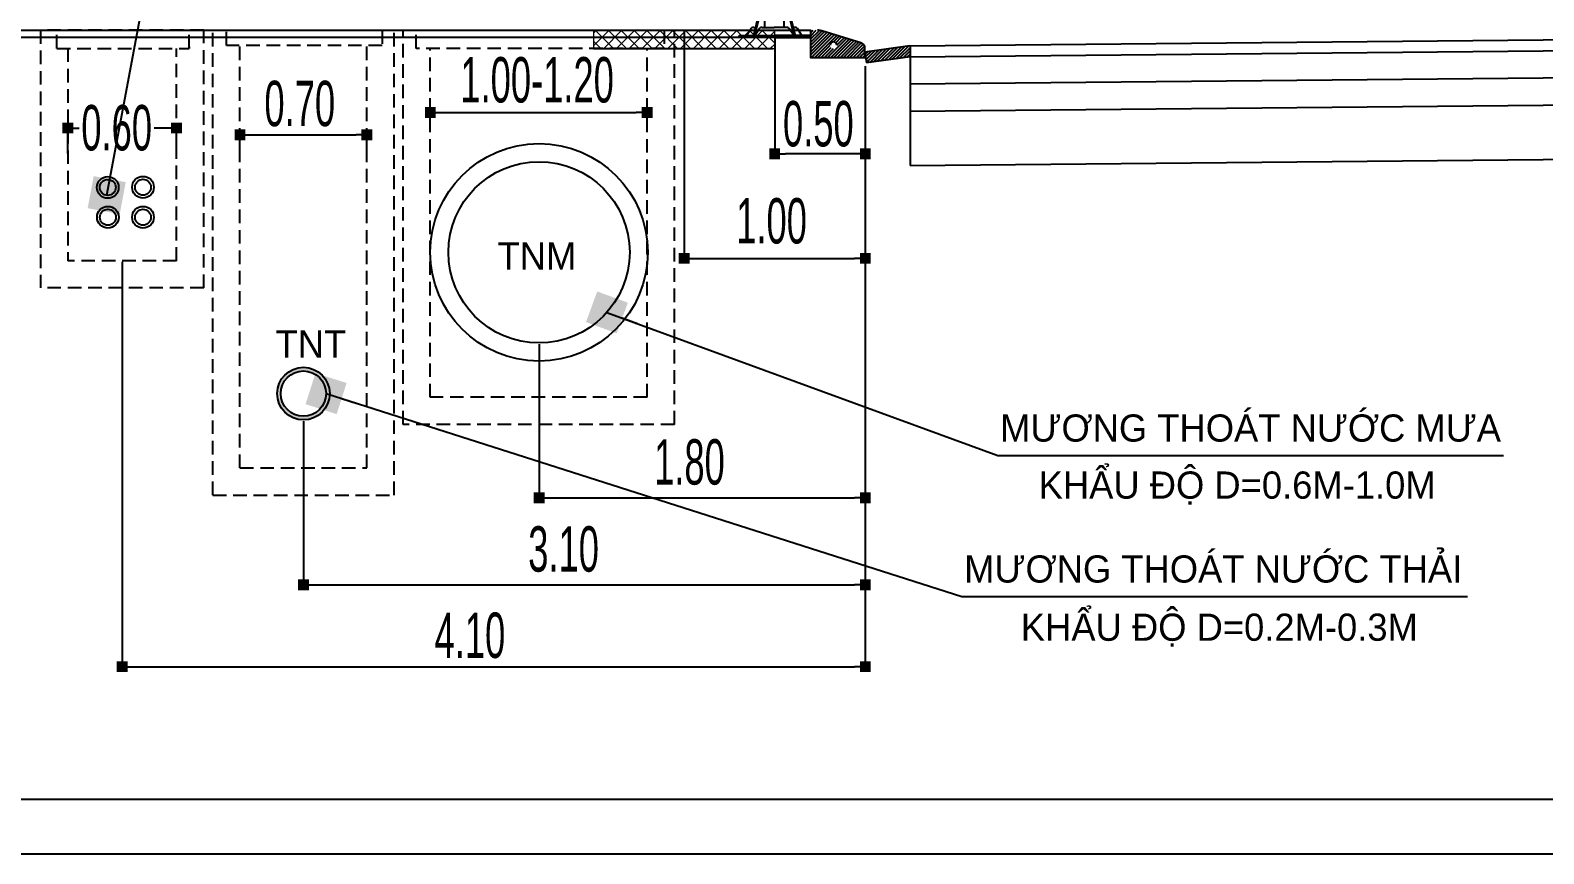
# Model space of a CAD drawing. Header units: millimetres. Extents: x 563079 to 571925, y 2063830 to 2067381.
# Drawn here: x 570369 to 570452.5, y 2066483.3 to 2066528.8 of the extents above; entities that cross this region are included whole.
import ezdxf

# ---------------------------------------------------------------- set-up
doc = ezdxf.new("R2010")
doc.units = ezdxf.units.MM
doc.header["$MEASUREMENT"] = 0
doc.linetypes.add('HIDDEN', pattern=[0.375, 0.25, -0.125])
for name, color, linetype in [('BCXTN', 5, 'Continuous'), ('Cong ky thuat', 22, 'Continuous'), ('CONGDOC', 4, 'Continuous'), ('ENTCONGDUNG2', 4, 'Continuous'), ('HATCH', 8, 'Continuous'), ('MATCATDUONG', 8, 'Continuous'), ('MC', 7, 'Continuous'), ('moi', 7, 'Continuous'), ('SO', 48, 'Continuous'), ('Text', 7, 'Continuous'), ('THAN', 1, 'Continuous'), ('TONGTHE', 1, 'Continuous'), ('VE', 2, 'Continuous')]:
    doc.layers.add(name, color=color, linetype=linetype)
doc.styles.add('CHUKICHTHUOC', font='', dxfattribs={"width": 0.7})
doc.styles.add('KTEN', font='')
doc.styles.add('TIEUDE', font='', dxfattribs={"width": 0.8})
doc.styles.get('CHUKICHTHUOC').set_extended_font_data('.VnArial NarrowH')
doc.styles.get('KTEN').set_extended_font_data('.VnAvantH')
doc.styles.get('TIEUDE').set_extended_font_data('.VnAvantH')
doc.dimstyles.new('DIM3', dxfattribs={"dimscale": 1.2, "dimtxt": 1.2, "dimasz": 0.4, "dimexe": 0, "dimexo": 0, "dimgap": 0.3, "dimtad": 1, "dimzin": 0, "dimdsep": 46, "dimtxsty": 'TIEUDE', "dimblk1": 'BOXFILLED', "dimblk2": 'BOXFILLED', "dimsah": 1, "dimcen": 0.09, "dimdle": 0.8, "dimclrd": 9, "dimclre": 9, "dimclrt": 7, "dimadec": 1, "dimazin": 0, "dimtfac": 1, "dimtmove": 2, "dimatfit": 3, "dimldrblk": 'BOXFILLED', "dimfxl": 1, "dimtolj": 1, "dimtzin": 0, "dimarcsym": 0})
doc.dimstyles.new('TNDH', dxfattribs={"dimscale": 0, "dimtxt": 2.5, "dimasz": 0.6, "dimexe": 0.18, "dimexo": 0.0625, "dimgap": 0.2, "dimtad": 1, "dimlfac": 0.1, "dimzin": 0, "dimdsep": 46, "dimtxsty": 'CHUKICHTHUOC', "dimblk": 'BOXFILLED', "dimcen": 0.09, "dimclrd": 8, "dimclre": 8, "dimclrt": 4, "dimadec": 0, "dimazin": 0, "dimtfac": 1, "dimtofl": 0, "dimtmove": 2, "dimatfit": 3, "dimfxl": 1, "dimtolj": 1, "dimtzin": 0, "dimarcsym": 2})

# ---------------------------------------------------------------- blocks, each defined once
blk = doc.blocks.new('_BoxFilled')
at = {"color": 0, "linetype": 'ByBlock', "lineweight": -2}
blk.add_line((-0.5, 0), (-1, 0), dxfattribs=at)
at = {"color": 0, "linetype": 'ByBlock'}
blk.add_solid([(-0.5, 0.5), (0.5, 0.5), (-0.5, -0.5), (0.5, -0.5)], dxfattribs=at)
blk = doc.blocks.new('*D272')
at = {"layer": 'CONGDOC', "color": 8, "linetype": 'Continuous', "lineweight": -2, "transparency": 16777216}
for p, q in [((570410.072, 2066528.313), (570410.072, 2066521.783)), ((570415.072, 2066526.801), (570415.072, 2066521.783)), ((570414.472, 2066521.963), (570410.672, 2066521.963))]:
    blk.add_line(p, q, dxfattribs=at)
at = {"layer": 'Defpoints', "color": 0, "linetype": 'Continuous', "transparency": 16777216}
for p in [(570410.072, 2066528.375), (570415.072, 2066526.863), (570410.072, 2066521.963)]:
    blk.add_point(p, dxfattribs=at)
at = {"layer": 'CONGDOC', "color": 8, "linetype": 'Continuous', "lineweight": -2, "transparency": 16777216, "xscale": 0.6, "yscale": 0.6, "zscale": 0.6, "rotation": 180}
blk.add_blockref('_BoxFilled', (570410.072, 2066521.963), dxfattribs=at)
at = {"layer": 'CONGDOC', "color": 8, "linetype": 'Continuous', "lineweight": -2, "transparency": 16777216, "xscale": 0.6, "yscale": 0.6, "zscale": 0.6}
blk.add_blockref('_BoxFilled', (570415.072, 2066521.963), dxfattribs=at)
at = {"layer": 'CONGDOC', "color": 4, "linetype": 'Continuous', "transparency": 16777216, "insert": (570412.48, 2066523.603), "char_height": 2.5, "attachment_point": 5, "style": 'CHUKICHTHUOC'}
blk.add_mtext('\\A1;0.50', dxfattribs=at)
blk = doc.blocks.new('fasdfasdfsdf')
at = {"layer": 'ENTCONGDUNG2'}
for radius in [6, 5]:
    blk.add_circle((596021.849, 2065686.673), radius, dxfattribs=at)
blk = doc.blocks.new('*D273')
at = {"layer": 'CONGDOC', "color": 8, "linetype": 'Continuous', "lineweight": -2, "transparency": 16777216}
for p, q in [((570391.072, 2066523.922), (570391.072, 2066524.421)), ((570391.672, 2066524.241), (570402.436, 2066524.241)), ((570403.036, 2066523.922), (570403.036, 2066524.421))]:
    blk.add_line(p, q, dxfattribs=at)
at = {"layer": 'Defpoints', "color": 0, "linetype": 'Continuous', "transparency": 16777216}
for p in [(570403.036, 2066524.241), (570391.072, 2066523.86), (570403.036, 2066523.86)]:
    blk.add_point(p, dxfattribs=at)
at = {"layer": 'CONGDOC', "color": 8, "linetype": 'Continuous', "lineweight": -2, "transparency": 16777216, "xscale": 0.6, "yscale": 0.6, "zscale": 0.6, "rotation": 180}
blk.add_blockref('_BoxFilled', (570391.072, 2066524.241), dxfattribs=at)
at = {"layer": 'CONGDOC', "color": 8, "linetype": 'Continuous', "lineweight": -2, "transparency": 16777216, "xscale": 0.6, "yscale": 0.6, "zscale": 0.6}
blk.add_blockref('_BoxFilled', (570403.036, 2066524.241), dxfattribs=at)
at = {"layer": 'CONGDOC', "color": 4, "linetype": 'Continuous', "transparency": 16777216, "insert": (570396.964, 2066526.025), "char_height": 2.5, "attachment_point": 5, "style": 'CHUKICHTHUOC'}
blk.add_mtext('\\A1;1.00-1.20', dxfattribs=at)
blk = doc.blocks.new('*D274')
at = {"layer": 'CONGDOC', "color": 8, "linetype": 'Continuous', "lineweight": -2, "transparency": 16777216}
for p, q in [((570380.572, 2066522.268), (570380.572, 2066523.182)), ((570381.172, 2066523.002), (570386.972, 2066523.002)), ((570387.572, 2066522.268), (570387.572, 2066523.182))]:
    blk.add_line(p, q, dxfattribs=at)
at = {"layer": 'Defpoints', "color": 0, "linetype": 'Continuous', "transparency": 16777216}
for p in [(570387.572, 2066523.002), (570380.572, 2066522.206), (570387.572, 2066522.206)]:
    blk.add_point(p, dxfattribs=at)
at = {"layer": 'CONGDOC', "color": 8, "linetype": 'Continuous', "lineweight": -2, "transparency": 16777216, "xscale": 0.6, "yscale": 0.6, "zscale": 0.6, "rotation": 180}
blk.add_blockref('_BoxFilled', (570380.572, 2066523.002), dxfattribs=at)
at = {"layer": 'CONGDOC', "color": 8, "linetype": 'Continuous', "lineweight": -2, "transparency": 16777216, "xscale": 0.6, "yscale": 0.6, "zscale": 0.6}
blk.add_blockref('_BoxFilled', (570387.572, 2066523.002), dxfattribs=at)
at = {"layer": 'CONGDOC', "color": 4, "linetype": 'Continuous', "transparency": 16777216, "insert": (570383.87, 2066524.719), "char_height": 2.5, "attachment_point": 5, "style": 'CHUKICHTHUOC'}
blk.add_mtext('\\A1;0.70', dxfattribs=at)
blk = doc.blocks.new('*D275')
at = {"layer": 'CONGDOC', "color": 8, "linetype": 'Continuous', "lineweight": -2, "transparency": 16777216}
for p, q in [((570415.072, 2066524.229), (570415.072, 2066502.805)), ((570397.072, 2066511.463), (570397.072, 2066502.805)), ((570397.672, 2066502.985), (570414.472, 2066502.985))]:
    blk.add_line(p, q, dxfattribs=at)
at = {"layer": 'Defpoints', "color": 0, "linetype": 'Continuous', "transparency": 16777216}
for p in [(570415.072, 2066524.292), (570397.072, 2066511.526), (570415.072, 2066502.985)]:
    blk.add_point(p, dxfattribs=at)
at = {"layer": 'CONGDOC', "color": 8, "linetype": 'Continuous', "lineweight": -2, "transparency": 16777216, "xscale": 0.6, "yscale": 0.6, "zscale": 0.6, "rotation": 180}
blk.add_blockref('_BoxFilled', (570397.072, 2066502.985), dxfattribs=at)
at = {"layer": 'CONGDOC', "color": 8, "linetype": 'Continuous', "lineweight": -2, "transparency": 16777216, "xscale": 0.6, "yscale": 0.6, "zscale": 0.6}
blk.add_blockref('_BoxFilled', (570415.072, 2066502.985), dxfattribs=at)
at = {"layer": 'CONGDOC', "color": 4, "linetype": 'Continuous', "transparency": 16777216, "insert": (570405.368, 2066504.946), "char_height": 2.5, "attachment_point": 5, "style": 'CHUKICHTHUOC'}
blk.add_mtext('\\A1;1.80', dxfattribs=at)
blk = doc.blocks.new('*D276')
at = {"layer": 'CONGDOC', "color": 8, "linetype": 'Continuous', "lineweight": -2, "transparency": 16777216}
for p, q in [((570415.072, 2066513.455), (570415.072, 2066498.004)), ((570384.072, 2066507.219), (570384.072, 2066498.004)), ((570384.672, 2066498.184), (570414.472, 2066498.184))]:
    blk.add_line(p, q, dxfattribs=at)
at = {"layer": 'Defpoints', "color": 0, "linetype": 'Continuous', "transparency": 16777216}
for p in [(570415.072, 2066513.517), (570384.072, 2066507.281), (570415.072, 2066498.184)]:
    blk.add_point(p, dxfattribs=at)
at = {"layer": 'CONGDOC', "color": 8, "linetype": 'Continuous', "lineweight": -2, "transparency": 16777216, "xscale": 0.6, "yscale": 0.6, "zscale": 0.6, "rotation": 180}
blk.add_blockref('_BoxFilled', (570384.072, 2066498.184), dxfattribs=at)
at = {"layer": 'CONGDOC', "color": 8, "linetype": 'Continuous', "lineweight": -2, "transparency": 16777216, "xscale": 0.6, "yscale": 0.6, "zscale": 0.6}
blk.add_blockref('_BoxFilled', (570415.072, 2066498.184), dxfattribs=at)
at = {"layer": 'CONGDOC', "color": 4, "linetype": 'Continuous', "transparency": 16777216, "insert": (570398.425, 2066500.144), "char_height": 2.5, "attachment_point": 5, "style": 'CHUKICHTHUOC'}
blk.add_mtext('\\A1;3.10', dxfattribs=at)
blk = doc.blocks.new('fasfsfsdf')
at = {"lineweight": 0}
h = blk.add_hatch(dxfattribs=at)
h.set_pattern_fill('ANSI37', color=8, scale=4)
h.set_pattern_definition([(135, (1176635.7259, -2442.7125), (0.35355339059, 0.35355339059), []), (45, (1176635.7259, -2442.7125), (0.35355339059, -0.35355339059), [])])
h.paths.add_polyline_path([(596089.29, 2065606.878), (596089.29, 2065605.872), (596099.29, 2065605.872), (596099.29, 2065606.878)])
blk.add_lwpolyline([(596099.29, 2065606.878), (596089.29, 2065606.878), (596089.29, 2065605.872), (596099.29, 2065605.872)], close=True, dxfattribs=at)
at = {"layer": 'BCXTN', "color": 4, "linetype": 'Continuous'}
blk.add_line((596089.29, 2065605.872), (596099.191, 2065605.872), dxfattribs=at)
blk = doc.blocks.new('*D277')
at = {"layer": 'CONGDOC', "color": 8, "linetype": 'Continuous', "lineweight": -2, "transparency": 16777216}
for p, q in [((570405.072, 2066528.713), (570405.072, 2066516.012)), ((570415.072, 2066525.746), (570415.072, 2066516.012)), ((570405.672, 2066516.192), (570414.472, 2066516.192))]:
    blk.add_line(p, q, dxfattribs=at)
at = {"layer": 'Defpoints', "color": 0, "linetype": 'Continuous', "transparency": 16777216}
for p in [(570405.072, 2066528.775), (570415.072, 2066525.809), (570415.072, 2066516.192)]:
    blk.add_point(p, dxfattribs=at)
at = {"layer": 'CONGDOC', "color": 8, "linetype": 'Continuous', "lineweight": -2, "transparency": 16777216, "xscale": 0.6, "yscale": 0.6, "zscale": 0.6, "rotation": 180}
blk.add_blockref('_BoxFilled', (570405.072, 2066516.192), dxfattribs=at)
at = {"layer": 'CONGDOC', "color": 8, "linetype": 'Continuous', "lineweight": -2, "transparency": 16777216, "xscale": 0.6, "yscale": 0.6, "zscale": 0.6}
blk.add_blockref('_BoxFilled', (570415.072, 2066516.192), dxfattribs=at)
at = {"layer": 'CONGDOC', "color": 4, "linetype": 'Continuous', "transparency": 16777216, "insert": (570409.899, 2066518.246), "char_height": 2.5, "attachment_point": 5, "style": 'CHUKICHTHUOC'}
blk.add_mtext('\\A1;1.00', dxfattribs=at)
blk = doc.blocks.new('*D278')
at = {"layer": 'CONGDOC', "color": 8, "linetype": 'Continuous', "lineweight": -2, "transparency": 16777216}
for p, q in [((570374.072, 2066515.995), (570374.072, 2066493.484)), ((570415.072, 2066507.581), (570415.072, 2066493.484)), ((570374.672, 2066493.664), (570414.472, 2066493.664))]:
    blk.add_line(p, q, dxfattribs=at)
at = {"layer": 'Defpoints', "color": 0, "linetype": 'Continuous', "transparency": 16777216}
for p in [(570374.072, 2066516.058), (570415.072, 2066507.644), (570415.072, 2066493.664)]:
    blk.add_point(p, dxfattribs=at)
at = {"layer": 'CONGDOC', "color": 8, "linetype": 'Continuous', "lineweight": -2, "transparency": 16777216, "xscale": 0.6, "yscale": 0.6, "zscale": 0.6, "rotation": 180}
blk.add_blockref('_BoxFilled', (570374.072, 2066493.664), dxfattribs=at)
at = {"layer": 'CONGDOC', "color": 8, "linetype": 'Continuous', "lineweight": -2, "transparency": 16777216, "xscale": 0.6, "yscale": 0.6, "zscale": 0.6}
blk.add_blockref('_BoxFilled', (570415.072, 2066493.664), dxfattribs=at)
at = {"layer": 'CONGDOC', "color": 4, "linetype": 'Continuous', "transparency": 16777216, "insert": (570393.256, 2066495.383), "char_height": 2.5, "attachment_point": 5, "style": 'CHUKICHTHUOC'}
blk.add_mtext('\\A1;4.10', dxfattribs=at)
blk = doc.blocks.new('*D279')
at = {"layer": 'CONGDOC', "color": 8, "linetype": 'Continuous', "lineweight": -2, "transparency": 16777216}
for p, q in [((570371.073, 2066521.979), (570371.073, 2066523.562)), ((570377.072, 2066521.979), (570377.072, 2066523.562)), ((570371.673, 2066523.382), (570371.706, 2066523.382)), ((570376.472, 2066523.382), (570375.829, 2066523.382))]:
    blk.add_line(p, q, dxfattribs=at)
at = {"layer": 'Defpoints', "color": 0, "linetype": 'Continuous', "transparency": 16777216}
for p in [(570377.072, 2066523.382), (570371.073, 2066521.917), (570377.072, 2066521.917)]:
    blk.add_point(p, dxfattribs=at)
at = {"layer": 'CONGDOC', "color": 8, "linetype": 'Continuous', "lineweight": -2, "transparency": 16777216, "xscale": 0.6, "yscale": 0.6, "zscale": 0.6, "rotation": 180}
blk.add_blockref('_BoxFilled', (570371.073, 2066523.382), dxfattribs=at)
at = {"layer": 'CONGDOC', "color": 8, "linetype": 'Continuous', "lineweight": -2, "transparency": 16777216, "xscale": 0.6, "yscale": 0.6, "zscale": 0.6}
blk.add_blockref('_BoxFilled', (570377.072, 2066523.382), dxfattribs=at)
at = {"layer": 'CONGDOC', "color": 4, "linetype": 'Continuous', "transparency": 16777216, "insert": (570373.767, 2066523.382), "char_height": 2.5, "attachment_point": 5, "style": 'CHUKICHTHUOC'}
blk.add_mtext('\\A1;0.60', dxfattribs=at)
blk = doc.blocks.new('1')
at = {"color": 3}
for p, q in [((562778.303, 2115783.894), (562771.004, 2115782.506)), ((562778.303, 2115783.894), (562778.553, 2115783.357)), ((562774.039, 2115782.597), (562773.973, 2115783.07)), ((562778.753, 2115783.41), (562778.735, 2115783.405)), ((562771.004, 2115781.894), (562771.004, 2115782.506)), ((562773.454, 2115781.759), (562773.133, 2115781.819))]:
    blk.add_line(p, q, dxfattribs=at)
at = {"layer": 'THAN', "color": 3}
blk.add_line((562770.975, 2115781.776), (562774.039, 2115782.597), dxfattribs=at)
at = {"layer": 'TONGTHE', "color": 3}
for p, q in [((562774.234, 2115782.199), (562778.735, 2115783.405)), ((562774.292, 2115781.983), (562778.793, 2115783.19)), ((562778.793, 2115783.19), (562778.735, 2115783.405)), ((562774.024, 2115782.704), (562770.947, 2115781.879)), ((562770.975, 2115781.776), (562770.947, 2115781.879)), ((562771.143, 2115781.286), (562771.009, 2115781.785)), ((562771.143, 2115781.286), (562773.133, 2115781.819)), ((562773.396, 2115781.975), (562774.233, 2115782.199)), ((562773.454, 2115781.759), (562773.396, 2115781.975)), ((562773.454, 2115781.759), (562774.291, 2115781.983)), ((562773.954, 2115781.893), (562773.896, 2115782.109))]:
    blk.add_line(p, q, dxfattribs=at)
blk = doc.blocks.new('DEN3')
at = {"layer": 'MATCATDUONG', "color": 222}
for p, q in [((10943.02, 5254.76, 1.58), (10942.11, 5251.09, 1.58)), ((10943.16, 5254.76, 1.58), (10942.24, 5251.09, 1.58)), ((10943.35, 5254.76, 1.58), (10943.35, 5251.98, 1.58)), ((10945.49, 5254.76, 1.58), (10945.49, 5251.98, 1.58)), ((10945.69, 5254.76, 1.58), (10946.6, 5251.09, 1.58)), ((10945.82, 5254.76, 1.58), (10946.74, 5251.09, 1.58)), ((10941.43, 5251.2, 1.58), (10941.79, 5251.77, 1.58)), ((10942.17, 5251.98, 1.58), (10942.33, 5251.98, 1.58)), ((10942.34, 5251.2, 1.58), (10942.7, 5251.77, 1.58)), ((10942.34, 5251.2, 1.58), (10942.7, 5251.77, 1.58)), ((10943.08, 5251.98, 1.58), (10944.42, 5251.98, 1.58)), ((10943.14, 5251.98, 1.58), (10944.33, 5251.98, 1.58)), ((10945.76, 5251.98, 1.58), (10944.42, 5251.98, 1.58)), ((10945.71, 5251.98, 1.58), (10944.51, 5251.98, 1.58)), ((10946.5, 5251.2, 1.58), (10946.14, 5251.77, 1.58)), ((10946.68, 5251.98, 1.58), (10946.52, 5251.98, 1.58)), ((10947.41, 5251.2, 1.58), (10947.05, 5251.77, 1.58)), ((10940.53, 5250.87, 1.58), (10940.53, 5251.09, 1.58)), ((10940.53, 5251.09, 1.58), (10941.24, 5251.09, 1.58)), ((10940.53, 5251.09, 1.58), (10944.42, 5251.09, 1.58)), ((10944.42, 5250.87, 1.58), (10940.53, 5250.87, 1.58)), ((10941.44, 5251.09, 1.58), (10942.15, 5251.09, 1.58)), ((10941.44, 5251.09, 1.58), (10942.15, 5251.09, 1.58)), ((10948.31, 5251.09, 1.58), (10944.42, 5251.09, 1.58)), ((10944.42, 5250.87, 1.58), (10948.31, 5250.87, 1.58)), ((10947.4, 5251.09, 1.58), (10946.69, 5251.09, 1.58)), ((10948.31, 5251.09, 1.58), (10947.6, 5251.09, 1.58)), ((10948.31, 5250.87, 1.58), (10948.31, 5251.09, 1.58))]:
    blk.add_line(p, q, dxfattribs=at)
at = {"layer": 'MATCATDUONG', "color": 222, "elevation": 1.58}
for points in [[(10945.72, 5254.76), (10945.15, 5329.78, -0.337838), (10960.65, 5350.57), (10973.24, 5353.47), (10972.96, 5354.52), (10959.34, 5351.48, 0.326638), (10943.7, 5330.86), (10943.13, 5254.76)], [(10943.89, 5268.37, -0.414214), (10943.5, 5268.76), (10943.5, 5274.79, -0.414214), (10943.89, 5275.18), (10944.96, 5275.18, -0.414214), (10945.35, 5274.79), (10945.35, 5268.76, -0.414214), (10944.96, 5268.37), (10943.89, 5268.37), (10944.96, 5268.37)]]:
    blk.add_lwpolyline(points, format="xyb", dxfattribs=at)
for points in [[(10943.02, 5254.76), (10943.16, 5254.76), (10943.35, 5254.76)], [(10945.82, 5254.76), (10945.69, 5254.76), (10945.49, 5254.76)]]:
    blk.add_lwpolyline(points, dxfattribs=at)
at = {"layer": 'MATCATDUONG', "color": 222}
for centre, radius, start, end in [((10941.24, 5251.31, 1.58), 0.222, 270, 327.9946), ((10942.17, 5251.54, 1.58), 0.444, 90, 147.9946), ((10942.15, 5251.31, 1.58), 0.222, 270, 327.9946), ((10942.15, 5251.31, 1.58), 0.222, 295.1025, 327.9946), ((10943.08, 5251.54, 1.58), 0.444, 90, 147.9946), ((10943.08, 5251.54, 1.58), 0.444, 90, 147.9946), ((10945.76, 5251.54, 1.58), 0.444, 32.0054, 90), ((10946.69, 5251.31, 1.58), 0.222, 212.0054, 244.8975), ((10946.68, 5251.54, 1.58), 0.444, 32.0054, 90), ((10947.6, 5251.31, 1.58), 0.222, 212.0054, 270)]:
    blk.add_arc(centre, radius, start, end, dxfattribs=at)
at = {"layer": 'Text', "linetype": 'ByBlock', "xscale": 2.29229237139225, "yscale": 2.29229237139225, "zscale": 2.29229237139225}
blk.add_blockref('1', (-1279064.59, -4844636.71, 1.58), dxfattribs=at)
blk = doc.blocks.new('fasdfasdf')
at = {"layer": 'HATCH', "color": 4}
for radius in [75, 55]:
    blk.add_circle((398246, 417225), radius, dxfattribs=at)
blk = doc.blocks.new('gdfgdgfdfgsdfgdf')
at = {"layer": 'SO', "color": 99, "linetype": 'HIDDEN', "ltscale": 3}
for p, q in [((595953.967, 2065578.691), (595953.967, 2065564.473)), ((595962.966, 2065578.691), (595953.967, 2065578.691)), ((595954.858, 2065577.691), (595954.858, 2065578.692)), ((595954.858, 2065577.691), (595954.858, 2065578.691)), ((595962.163, 2065577.691), (595962.163, 2065578.691)), ((595962.966, 2065564.473), (595962.966, 2065578.691)), ((595954.858, 2065577.691), (595962.163, 2065577.691)), ((595955.467, 2065577.691), (595955.467, 2065576.691)), ((595955.467, 2065577.691), (595955.467, 2065565.973)), ((595961.466, 2065565.973), (595961.466, 2065577.691)), ((595962.163, 2065577.771), (595962.163, 2065577.691)), ((595961.466, 2065565.973), (595955.467, 2065565.973)), ((595962.966, 2065564.473), (595953.967, 2065564.473))]:
    blk.add_line(p, q, dxfattribs=at)
at = {"layer": 'HATCH', "color": 4, "xscale": 0.008000000001629815, "yscale": 0.008000000001629815, "zscale": 0.008000000001629815}
for p in [(592771.701, 2062232.224), (592773.647, 2062232.231), (592771.711, 2062230.577), (592773.647, 2062230.577)]:
    blk.add_blockref('fasdfasdf', p, dxfattribs=at)
blk = doc.blocks.new('fsdfsdf')
at = {"layer": 'SO'}
h = blk.add_hatch(color=4, dxfattribs=at)
h.paths.add_polyline_path([(596198.08, 2065686.309, 1), (596200.98, 2065686.309, 1)])
h.paths.add_polyline_path([(596200.78, 2065686.309, 1), (596198.28, 2065686.309, 1)], flags=17)
at = {"layer": 'SO', "color": 4}
for radius in [1.45, 1.25]:
    blk.add_circle((596199.53, 2065686.309), radius, dxfattribs=at)

msp = doc.modelspace()

# ---------------------------------------------------------------- hatches: boundary and pattern name
at = {"layer": 'VE', "linetype": 'Continuous', "ltscale": 0.2}
h = msp.add_hatch(dxfattribs=at)
h.set_pattern_fill('ANSI31', color=9, style=0)
h.set_pattern_definition([(45, (570205.02123, 2066734.02691), (-0.08838835, 0.08838835), [])])
h.paths.add_polyline_path([(570415.0483, 2066527.27548), (570415.0483, 2066527.87235, 0.22564449), (570414.82106, 2066528.08229), (570412.66773, 2066528.74562, 0.06132136), (570412.42519, 2066528.77548), (570412.0483, 2066528.77548), (570412.0483, 2066527.27548)])
h.paths.add_polyline_path([(570413.13871, 2066527.95191, -1), (570413.49871, 2066527.95191, -1)], flags=16)
h = msp.add_hatch(dxfattribs=at)
h.set_pattern_fill('ANSI31', color=9, style=0)
h.set_pattern_definition([(45, (570183.36286, 2066734.16164), (-0.08838835, 0.08838835), [])])
h.paths.add_polyline_path([(570415.12999, 2066526.9795), (570415.0483, 2066527.57391), (570417.52502, 2066527.91429), (570417.5483, 2066527.7449), (570417.5483, 2066527.31185)])
h.paths.add_polyline_path([(570415.85099, 2066527.51423), (570415.85099, 2066527.93203), (570415.47019, 2066527.93203), (570415.47019, 2066527.51423)], flags=9)

# ---------------------------------------------------------------- linework, layer by layer
at = {"layer": 'Cong ky thuat', "color": 7}
for p, q in [((570417.5483, 2066527.91429), (570475.0483, 2066528.46429)), ((570417.5483, 2066527.91429), (570417.5483, 2066521.31429)), ((570417.5483, 2066527.31429), (570475.0483, 2066527.86429)), ((570417.5483, 2066525.81429), (570475.0483, 2066526.36429)), ((570417.5483, 2066524.31429), (570475.0483, 2066524.86429)), ((570417.5483, 2066521.31429), (570475.0483, 2066521.86429))]:
    msp.add_line(p, q, dxfattribs=at)
at = {"layer": 'MC'}
for points in [[(570548.08015, 2066486.3474), (570355.0483, 2066486.3474)], [(570355.0483, 2066483.3474), (570548.08015, 2066483.3474)]]:
    msp.add_lwpolyline(points, dxfattribs=at)
at = {"layer": 'moi', "color": 5, "linetype": 'Continuous'}
msp.add_line((570412.03406, 2066528.37548), (570355.0483, 2066528.37548), dxfattribs=at)
at = {"layer": 'SO', "color": 99, "linetype": 'HIDDEN', "ltscale": 3}
for p, q in [((570379.07158, 2066503.13102), (570379.07158, 2066528.77548)), ((570389.07158, 2066503.13102), (570389.07158, 2066528.77548)), ((570389.57158, 2066507.0257), (570389.57158, 2066528.77548)), ((570404.5364, 2066507.0257), (570404.5364, 2066528.77548)), ((570380.57158, 2066504.63102), (570380.57158, 2066527.9416)), ((570387.57158, 2066504.63102), (570387.57158, 2066527.9416)), ((570391.07158, 2066508.5257), (570391.07158, 2066527.77548)), ((570403.0364, 2066508.5257), (570403.0364, 2066527.77548)), ((570403.0364, 2066508.5257), (570391.07158, 2066508.5257)), ((570404.5364, 2066507.0257), (570389.57158, 2066507.0257)), ((570380.57158, 2066504.63102), (570387.57158, 2066504.63102)), ((570379.07158, 2066503.13102), (570389.07158, 2066503.13102))]:
    msp.add_line(p, q, dxfattribs=at)
for points in [[(570388.40892, 2066528.77548), (570388.40892, 2066527.9416), (570379.83579, 2066527.9416), (570379.83579, 2066528.77548)], [(570403.96906, 2066528.77548), (570403.96906, 2066527.77548), (570390.2961, 2066527.77548), (570390.2961, 2066528.77548)]]:
    msp.add_lwpolyline(points, dxfattribs=at)
at = {"layer": 'VE', "color": 4, "linetype": 'Continuous', "ltscale": 0.2}
for p, q in [((570417.52502, 2066527.91429), (570415.0483, 2066527.57391)), ((570415.0483, 2066527.57391), (570415.12999, 2066526.9795)), ((570413.0483, 2066527.27548), (570413.0483, 2066527.27316))]:
    msp.add_line(p, q, dxfattribs=at)
msp.add_lwpolyline([(570355.0483, 2066528.77548), (570412.0483, 2066528.77548), (570412.0483, 2066527.27548), (570415.0483, 2066527.27548), (570415.0483, 2066527.87235, 0.22564449), (570414.82106, 2066528.08229), (570412.66773, 2066528.74562, 0.06132136), (570412.42519, 2066528.77548)], format="xyb", dxfattribs=at)
at = {"layer": 'VE', "color": 2, "linetype": 'Continuous'}
msp.add_lwpolyline([(570413.49871, 2066527.95191, 1), (570413.13871, 2066527.95191, 1)], format="xyb", dxfattribs=at)
at = {"layer": 'VE', "color": 9, "linetype": 'Continuous', "ltscale": 0.2}
msp.add_lwpolyline([(570417.5483, 2066527.31185), (570415.12999, 2066526.9795)], dxfattribs=at)

# ---------------------------------------------------------------- block references
at = {"layer": 'MATCATDUONG', "color": 30, "xscale": 0.4983398430049419, "yscale": 0.4983398430049419, "zscale": 0.4983398430049419}
msp.add_blockref('DEN3', (564956.0068, 2063911.6577, -0.78845), dxfattribs=at)
at = {"layer": 'SO', "color": 4}
for name, p in [('fasfsfsdf', (-25689.2183, 921.89718)), ('gdfgdgfdfgsdfgdf', (-25584.39486, 950.08436)), ('fasdfasdfsdf', (-25624.77786, 829.85241)), ('fsdfsdf', (-25815.45847, 822.42255))]:
    msp.add_blockref(name, p, dxfattribs=at)

# ---------------------------------------------------------------- texts
at = {"layer": 'MC', "style": 'KTEN'}
for s, p in [('tnm', (570394.78022, 2066515.57483)), ('tnt', (570382.5351, 2066510.71371)), ('m\xad¬ng tho¸t n\xadíc m\xada', (570422.50966, 2066506.08168)), ('khÈu ®é D=0.6m-1.0m', (570424.63304, 2066502.93569)), ('m\xad¬ng tho¸t n\xadíc th¶i', (570420.52546, 2066498.30568)), ('khÈu ®é D=0.2m-0.3m', (570423.65132, 2066495.09438))]:
    msp.add_text(s, height=1.5, dxfattribs=at).set_placement(p)

# ---------------------------------------------------------------- dimensions: what is measured, and where the dimension line sits
at = {"layer": 'CONGDOC', "linetype": 'Continuous'}
for base, p1, p2, picture, middle in [((570415.07158, 2066516.19197), (570405.07158, 2066528.77548), (570415.07158, 2066525.80866), '*D277', (570409.89943, 2066518.24574)), ((570410.07158, 2066521.9629), (570415.07158, 2066526.86347), (570410.07158, 2066528.37548), '*D272', (570412.47984, 2066523.60309)), ((570387.57158, 2066523.00209), (570380.57158, 2066522.20556), (570387.57158, 2066522.20556), '*D274', (570383.87007, 2066524.7194)), ((570377.07158, 2066523.38204), (570371.07254, 2066521.91651), (570377.07158, 2066521.91651), '*D279', (570373.76729, 2066523.38204)), ((570415.07158, 2066502.98533), (570397.07158, 2066511.5257), (570415.07158, 2066524.29194), '*D275', (570405.36774, 2066504.94576)), ((570415.07158, 2066493.66363), (570374.07206, 2066516.05755), (570415.07158, 2066507.64363), '*D278', (570393.25587, 2066495.38345)), ((570415.07158, 2066498.18418), (570384.07158, 2066507.28115), (570415.07158, 2066513.51738), '*D276', (570398.42544, 2066500.14401))]:
    dim = msp.add_linear_dim(base=base, p1=p1, p2=p2, dimstyle='TNDH', override={"dimscale": 1}, dxfattribs=at)
    dim.commit()
    dim.dimension.update_dxf_attribs({"geometry": picture, "text_midpoint": middle, "dimtype": 160})
dim = msp.add_linear_dim(base=(570403.0364, 2066524.24101), p1=(570391.07158, 2066523.85986), p2=(570403.0364, 2066523.85986), text='1.00-1.20', dimstyle='TNDH', override={"dimscale": 1}, dxfattribs=at)
dim.commit()
dim.dimension.update_dxf_attribs({"geometry": '*D273', "text_midpoint": (570396.96376, 2066526.02505), "dimtype": 160})

# ---------------------------------------------------------------- leaders
at = {"layer": 'MC', "color": 9}
for points in [[(570365.96073, 2066522.46298), (570367.11583, 2066549.37328), (570385.36965, 2066549.37328)], [(570373.2179, 2066519.67873), (570377.33444, 2066541.62822), (570397.54101, 2066541.62822)], [(570400.81605, 2066513.21225), (570422.38667, 2066505.31013), (570450.28224, 2066505.31013)], [(570385.32158, 2066508.73115), (570420.40247, 2066497.53413), (570448.29804, 2066497.53413)]]:
    msp.add_leader(points, dimstyle='DIM3', override={"dimasz": 1.5, "dimgap": 0.3, "dimtad": 0}, dxfattribs=at)

doc.saveas('drawing.dxf')
